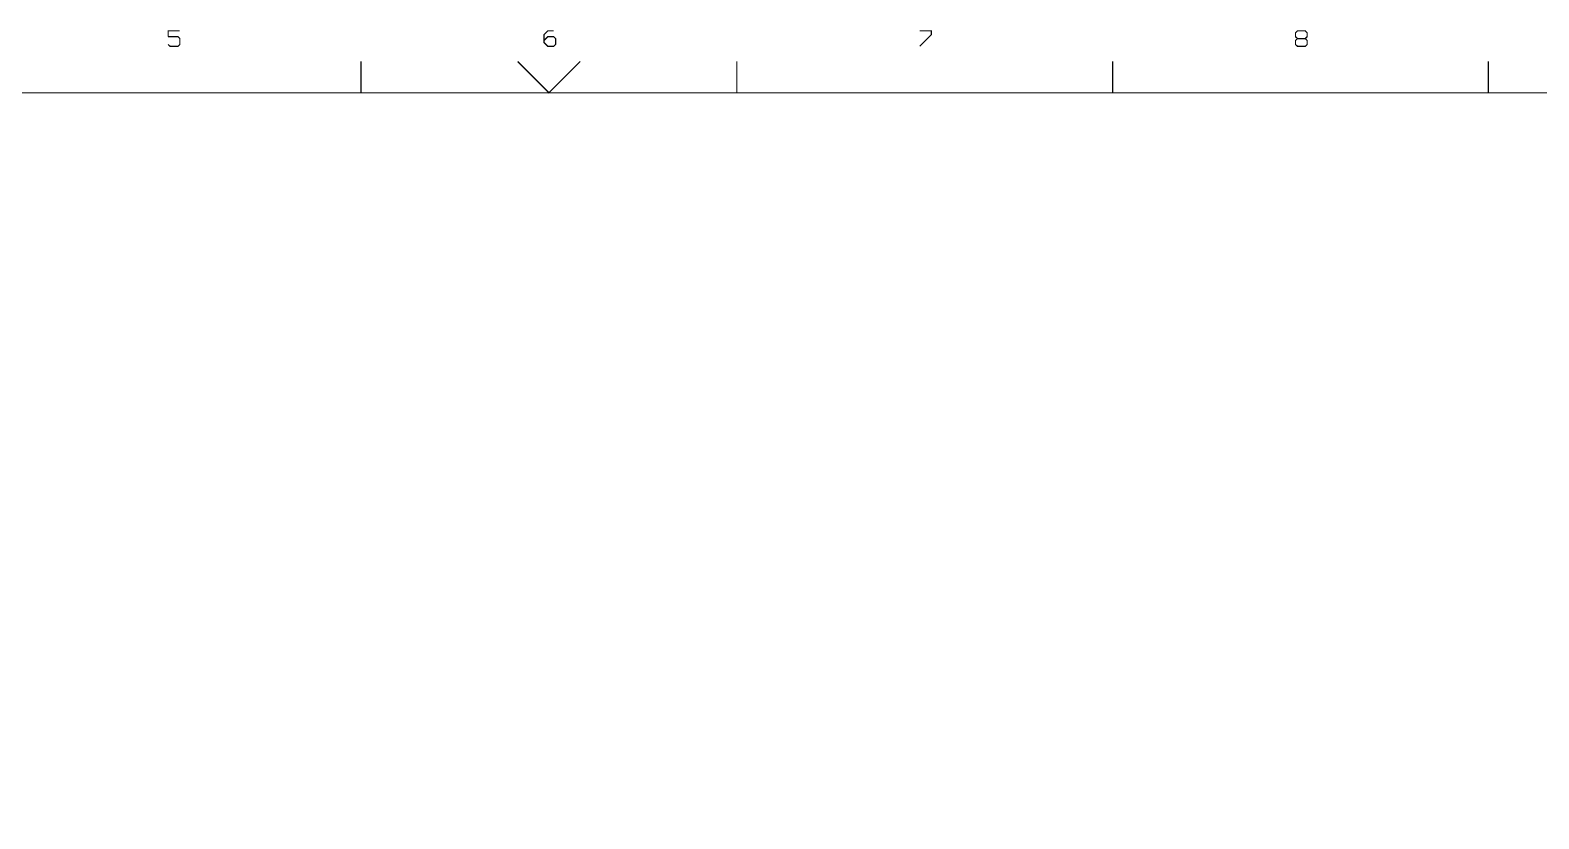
# Model space of a CAD drawing. Extents: x -13980 to 19530, y -9980 to 12032.
# Drawn here: x -1117 to 10928, y 5729 to 12025 of the extents above; entities that cross this region are included whole.
import ezdxf

# ---------------------------------------------------------------- set-up
doc = ezdxf.new("R2010")
doc.units = 0
doc.header["$MEASUREMENT"] = 0
doc.layers.add('1', color=6, linetype='CONTINUOUS')

msp = doc.modelspace()

# ---------------------------------------------------------------- linework, layer by layer
at = {"layer": '1', "const_width": 10}
for points in [[(78, 12020), (-15, 12020), (-15, 11973)], [(-15, 11911), (1, 11896), (63, 11896), (78, 11911), (78, 11958), (63, 11973), (-15, 11973)], [(3063, 12020), (3016, 12020), (2985, 11989), (2985, 11927), (3016, 11896), (3063, 11896), (3078, 11911), (3078, 11958), (3063, 11973), (3016, 11973), (2985, 11942)], [(5985, 11896), (6078, 11989), (6078, 12020), (5985, 12020)], [(9063, 11958), (9001, 11958), (8985, 11942), (8985, 11911), (9001, 11896), (9063, 11896), (9078, 11911), (9078, 11942), (9063, 11958), (9078, 11973), (9078, 12004), (9063, 12020), (9001, 12020), (8985, 12004), (8985, 11973), (9001, 11958)], [(1525, 11775), (1525, 11525)], [(3275, 11775), (3025, 11525), (2775, 11775)], [(4525, 11525), (4525, 11775)], [(7525, 11775), (7525, 11525)], [(10525, 11525), (10525, 11775)], [(-13475, -9475), (-13475, 11525), (19025, 11525)]]:
    msp.add_lwpolyline(points, dxfattribs=at)

doc.saveas('drawing.dxf')
